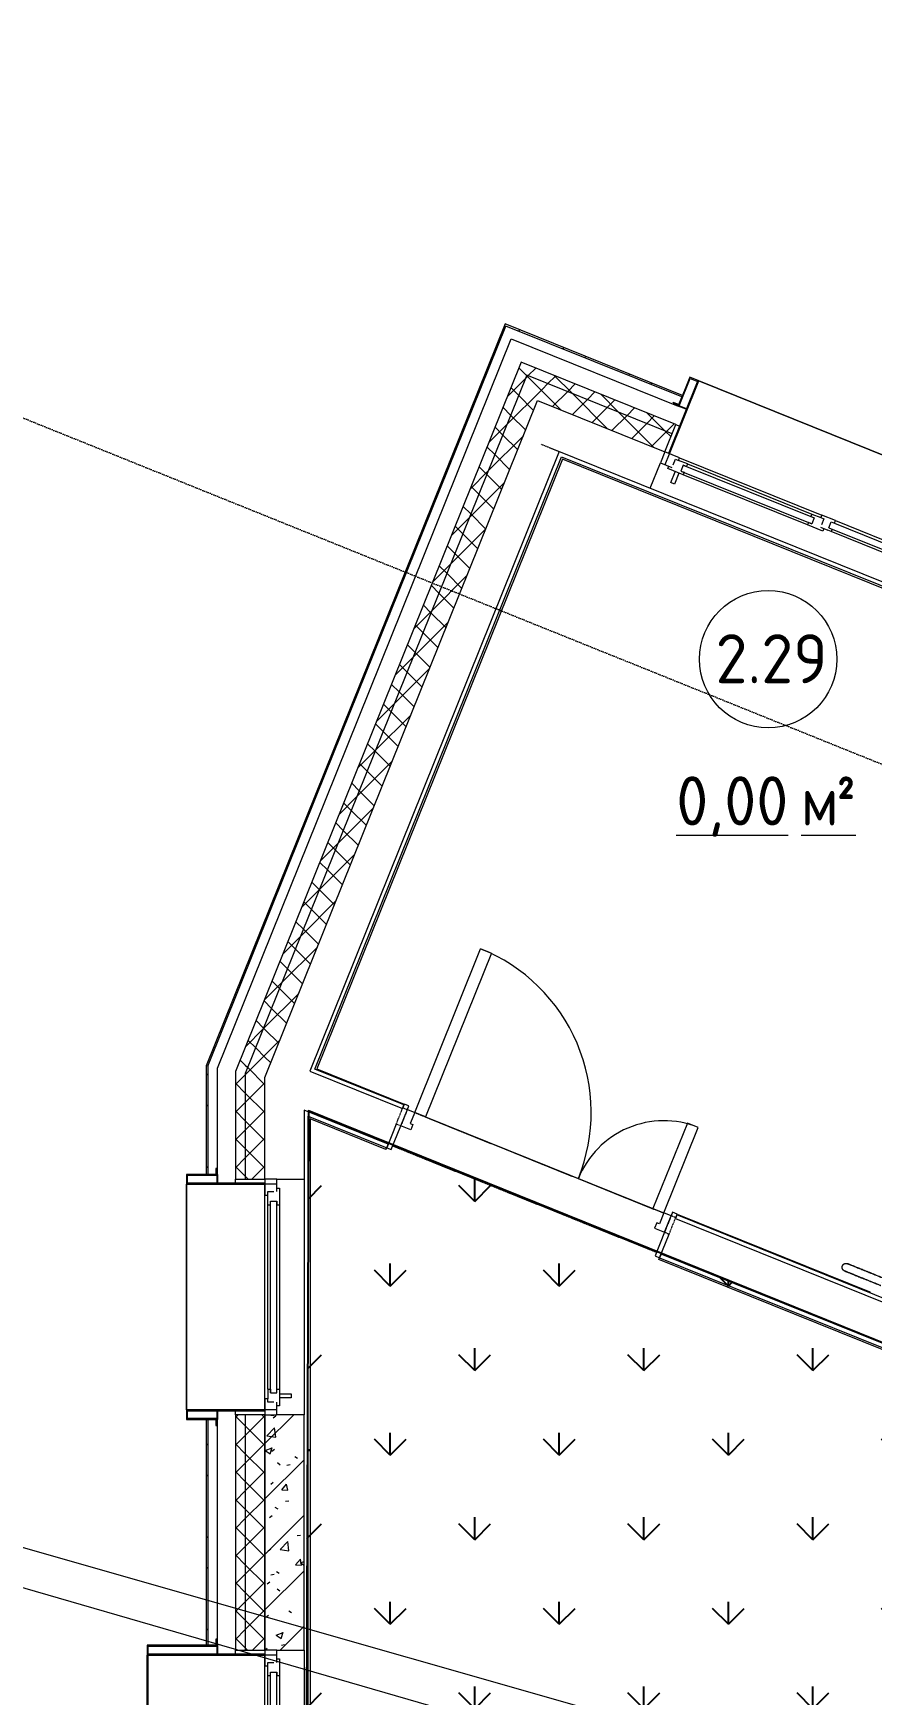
# Model space of a CAD drawing. Header units: millimetres. Extents: x -584918 to 2941280, y 3000189 to 4229862.
# Drawn here: x -471038 to -466762, y 3873832 to 3882301 of the extents above; entities that cross this region are included whole.
import ezdxf

# ---------------------------------------------------------------- set-up
doc = ezdxf.new("R2010")
doc.units = ezdxf.units.MM
for name, pattern in [('ASVP_Линия разреза', [20, 0, -10, 0, -10]), ('ASVP_Невидимые', [5, 3, -2]), ('ASVP_Штриховая_ш3 п1_5', [4.5, 3, -1.5])]:
    doc.linetypes.add(name, pattern=pattern)
for name, color, linetype, lineweight in [('_ Окна', 7, 'Continuous', 0), ('Двери', 7, 'Continuous', 0), ('Лестницы', 7, 'Continuous', 0), ('Линии разделители', 7, 'ASVP_Штриховая_ш3 п1_5', 0), ('Марки помещений', 7, 'Continuous', 0), ('Обобщенные модели', 7, 'Continuous', 0), ('Ограждение', 7, 'Continuous', 0), ('Окна', 7, 'Continuous', 0), ('Перекрытие', 7, 'Continuous', 0), ('Разрезы', 7, 'Continuous', 0), ('Стены внутренние', 7, 'Continuous', 0), ('Стены наружные', 7, 'Continuous', 0), ('Стены несущие', 7, 'Continuous', 0), ('Стены отделка', 7, 'Continuous', 0), ('Стены перегородки', 7, 'Continuous', 0), ('Стены штриховка', 7, 'Continuous', 0), ('экспертиза ДУ', 1, 'Continuous', 0), ('экспертиза условные обозначения', 1, 'Continuous', 0)]:
    doc.layers.add(name, color=color, linetype=linetype, lineweight=lineweight)
doc.styles.add('GOST Common_2', font='', dxfattribs={"height": 500})
doc.styles.add('GOST Common_3', font='', dxfattribs={"width": 0.9, "height": 500})
doc.styles.get('GOST Common_2').set_extended_font_data('GOST Common')
doc.styles.get('GOST Common_3').set_extended_font_data('GOST Common')
pattern_1 = [(45, (-445536.98, 3844560.27), (-235.7317, 235.7317), []), (45, (-445379.83, 3844560.27), (-235.7317, 235.7317), [])]
pattern_2 = [(45, (-445536.98, 3844560.27), (-70.71068, 70.71068), []), (135, (-445536.98, 3844560.27), (-70.71068, -70.71068), [])]

# ---------------------------------------------------------------- blocks, each defined once
blk = doc.blocks.new('ASVP_ДверьПротивопожарнаяСтальная_2 полотна - EI30 1370х2000h_полотна_ О Пр _1250 в свету_-7408122-АР Этаж 02')
at = {"layer": 'Двери', "lineweight": 18}
for p, q in [((-685, 1000), (-625, 1000)), ((-685, 100), (-685, 1000)), ((-625, 1000), (-625, 100)), ((685, 570), (625, 570)), ((625, 570), (625, 100)), ((685, 100), (685, 570)), ((-725, 100), (-685, 100)), ((-725, 10), (-725, 100)), ((-625, 100), (-685, 100)), ((-685, 100), (-685, 40)), ((625, 100), (685, 100)), ((725, 100), (685, 100)), ((685, 100), (685, 40)), ((725, 10), (725, 100)), ((-670, 10), (-725, 10)), ((-685, 40), (-670, 40)), ((-670, 40), (-670, 10)), ((685, 40), (670, 40)), ((670, 40), (670, 10)), ((670, 10), (725, 10))]:
    blk.add_line(p, q, dxfattribs=at)
at = {"layer": 'Двери', "linetype": 'ASVP_Невидимые', "lineweight": 18}
for p, q in [((-750, 100), (-725, 100)), ((-750, 10), (-750, 100)), ((-725, 100), (-725, 10)), ((750, 100), (725, 100)), ((725, 100), (725, 10)), ((750, 10), (750, 100)), ((-725, 10), (-750, 10)), ((725, 10), (750, 10))]:
    blk.add_line(p, q, dxfattribs=at)
at = {"layer": 'Двери'}
for centre, radius, start, end in [((-685, 100), 900, 360, 90), ((685, 100), 470, 90, 180)]:
    blk.add_arc(centre, radius, start, end, dxfattribs=at)
blk = doc.blocks.new('ASVP_ОТКОС_Оштукатуривание дверного откоса - Оштукатуривание дверного откоса-5741163-АР Этаж 02')
at = {"layer": 'Обобщенные модели'}
for p, q in [((-750, 130), (-750, 0)), ((-725, 0), (-725, 130)), ((725, 130), (725, 0)), ((750, 0), (750, 130)), ((-750, 0), (-725, 0)), ((725, 0), (750, 0))]:
    blk.add_line(p, q, dxfattribs=at)
blk = doc.blocks.new('ASVP_ОТКОС_Оштукатуривание дверного откоса - Оштукатуривание дверного откоса-5741164-АР Этаж 02')
at = {"layer": 'Обобщенные модели'}
for p, q in [((-750, 20), (-750, 0)), ((-725, 0), (-725, 20)), ((725, 20), (725, 0)), ((725, 0), (750, 0)), ((750, 0), (750, 20)), ((-750, 0), (-725, 0))]:
    blk.add_line(p, q, dxfattribs=at)
blk = doc.blocks.new('Тип перил - Дуга D40_расстояние между поручнями 400-V29-АР Этаж 02')
at = {"layer": 'Ограждение'}
for p, q in [((0, 0), (0, 2.3)), ((0, -2.3), (0, 0))]:
    blk.add_line(p, q, dxfattribs=at)
at = {"layer": 'Ограждение', "flags": 128}
for points in [[(0, 20), (8, 20), (16, 20), (23.9, 20), (31.9, 20), (39.7, 20), (47.5, 20), (55.3, 20), (62.9, 20), (70.5, 20), (77.9, 20), (85.2, 20), (92.4, 20), (99.4, 20), (106.2, 20), (112.9, 20), (119.4, 20), (125.8, 20), (131.9, 20), (137.8, 20), (143.5, 20), (148.9, 20), (154.1, 20), (159.1, 20), (163.8, 20), (168.3, 20), (172.5, 20), (176.4, 20), (180, 20), (183.4, 20), (186.4, 20), (189.2, 20), (191.6, 20), (193.7, 20), (195.6, 20), (197.1, 20), (198.3, 20), (199.2, 20), (199.7, 20), (200, 20), (200, 20)], [(200, 20), (199.8, 20), (199.4, 20), (198.6, 20), (197.4, 20), (196, 20), (194.3, 20), (192.2, 20), (189.8, 20), (187.2, 20), (184.2, 20), (181, 20), (177.4, 20), (173.6, 20), (169.5, 20), (165.1, 20), (160.4, 20), (155.5, 20), (150.4, 20), (145, 20), (139.3, 20), (133.5, 20), (127.4, 20), (121.2, 20), (114.7, 20), (108.1, 20), (101.2, 20), (94.3, 20), (87.1, 20), (79.9, 20), (72.5, 20), (65, 20), (57.3, 20), (49.6, 20), (41.8, 20), (34, 20), (26.1, 20), (18.1, 20), (10.2, 20), (2.2, 20), (0, 20)], [(200, 20), (200.8, 20), (201.6, 19.9), (202.4, 19.9), (203.2, 19.7), (204, 19.6), (204.8, 19.4), (205.5, 19.2), (206.3, 19), (207, 18.7), (207.8, 18.4), (208.5, 18.1), (209.2, 17.7), (209.9, 17.4), (210.6, 16.9), (211.3, 16.5), (211.9, 16), (212.6, 15.6), (213.2, 15), (213.8, 14.5), (214.3, 13.9), (214.9, 13.3), (215.4, 12.7), (215.9, 12.1), (216.4, 11.5), (216.8, 10.8), (217.2, 10.1), (217.6, 9.4), (218, 8.7), (218.3, 8), (218.6, 7.2), (218.9, 6.5), (219.2, 5.7), (219.4, 5), (219.6, 4.2), (219.7, 3.4), (219.8, 2.6), (219.9, 1.8), (220, 1), (220, 0.2), (220, 0)], [(0, -20), (8, -20), (16, -20), (23.9, -20), (31.9, -20), (39.7, -20), (47.5, -20), (55.3, -20), (62.9, -20), (70.5, -20), (77.9, -20), (85.2, -20), (92.4, -20), (99.4, -20), (106.2, -20), (112.9, -20), (119.4, -20), (125.8, -20), (131.9, -20), (137.8, -20), (143.5, -20), (148.9, -20), (154.1, -20), (159.1, -20), (163.8, -20), (168.3, -20), (172.5, -20), (176.4, -20), (180, -20), (183.4, -20), (186.4, -20), (189.2, -20), (191.6, -20), (193.7, -20), (195.6, -20), (197.1, -20), (198.3, -20), (199.2, -20), (199.7, -20), (200, -20), (200, -20)], [(200, -20), (199.8, -20), (199.4, -20), (198.6, -20), (197.4, -20), (196, -20), (194.3, -20), (192.2, -20), (189.8, -20), (187.2, -20), (184.2, -20), (181, -20), (177.4, -20), (173.6, -20), (169.5, -20), (165.1, -20), (160.4, -20), (155.5, -20), (150.4, -20), (145, -20), (139.3, -20), (133.5, -20), (127.4, -20), (121.2, -20), (114.7, -20), (108.1, -20), (101.2, -20), (94.3, -20), (87.1, -20), (79.9, -20), (72.5, -20), (65, -20), (57.3, -20), (49.6, -20), (41.8, -20), (34, -20), (26.1, -20), (18.1, -20), (10.2, -20), (2.2, -20), (0, -20)], [(220, 0), (220, -0.8), (219.9, -1.6), (219.9, -2.4), (219.7, -3.2), (219.6, -4), (219.4, -4.8), (219.2, -5.5), (219, -6.3), (218.7, -7), (218.4, -7.8), (218.1, -8.5), (217.7, -9.2), (217.4, -9.9), (216.9, -10.6), (216.5, -11.3), (216, -11.9), (215.6, -12.6), (215, -13.2), (214.5, -13.8), (213.9, -14.3), (213.3, -14.9), (212.7, -15.4), (212.1, -15.9), (211.5, -16.4), (210.8, -16.8), (210.1, -17.2), (209.4, -17.6), (208.7, -18), (208, -18.3), (207.2, -18.6), (206.5, -18.9), (205.7, -19.2), (205, -19.4), (204.2, -19.6), (203.4, -19.7), (202.6, -19.8), (201.8, -19.9), (201, -20), (200.2, -20), (200, -20)]]:
    blk.add_lwpolyline(points, dxfattribs=at)
blk = doc.blocks.new('Окно_ПВХ_2Створки_1Фрамуга-верх - ОП_2100_h_х1750_2ст1фр-7979835-АР Этаж 02')
at = {"layer": '_ Окна'}
for p, q in [((-819, 100), (-900, 100)), ((-900, 100), (-900, 40)), ((-875, 40), (-875, 100)), ((-837, 54), (-837, 86)), ((-837, 86), (-819, 86)), ((-819, 86), (-819, 100)), ((-770, 86), (-819, 86)), ((-770, 86), (-770, 72)), ((-87, 86), (-87, 72)), ((-87, 86), (-38, 86)), ((38, 100), (-38, 100)), ((-38, 100), (-38, 86)), ((-38, 86), (-20, 86)), ((-20, 86), (-20, 54)), ((20, 54), (20, 86)), ((20, 86), (38, 86)), ((38, 86), (38, 100)), ((38, 86), (819, 86)), ((819, 100), (819, 86)), ((900, 100), (819, 100)), ((819, 86), (837, 86)), ((837, 86), (837, 54)), ((875, 40), (875, 100)), ((900, 40), (900, 100)), ((-900, 40), (-837, 40)), ((-855, 26), (-855, 40)), ((-770, 26), (-855, 26)), ((-788, 72), (-788, 40)), ((-770, 72), (-788, 72)), ((-788, 72), (-69, 72)), ((-788, 40), (-770, 40)), ((-788, 40), (-69, 40)), ((-770, 40), (-770, 26)), ((-87, 72), (-69, 72)), ((-87, 40), (-87, 26)), ((-69, 40), (-87, 40)), ((-2, 26), (-87, 26)), ((-69, 72), (-69, 40)), ((-20, 40), (20, 40)), ((-2, 40), (-2, 26)), ((20, 54), (837, 54)), ((20, 54), (38, 54)), ((38, 40), (20, 40)), ((38, 54), (38, 40)), ((819, 54), (819, 40)), ((837, 54), (819, 54)), ((837, 40), (819, 40)), ((837, 40), (900, 40))]:
    blk.add_line(p, q, dxfattribs=at)
at = {"layer": 'Окна'}
for p, q in [((-819, 100), (-38, 100)), ((-770, 86), (-87, 86)), ((38, 100), (819, 100)), ((-813.5, -34), (-813.5, 26)), ((-793.5, 26), (-793.5, -34)), ((-87, 26), (-770, 26)), ((819, 40), (38, 40)), ((-793.5, -34), (-813.5, -34))]:
    blk.add_line(p, q, dxfattribs=at)
blk = doc.blocks.new('Окно_ПВХ_1Створка_1Фрамуга-верх - ОП_2100_h_х1150_1ст1фр-7889825-АР Этаж 02')
at = {"layer": '_ Окна'}
for p, q in [((-519, 100), (-600, 100)), ((-600, 100), (-600, 40)), ((-575, 40), (-575, 100)), ((-537, 54), (-537, 86)), ((-537, 86), (-519, 86)), ((-519, 86), (-519, 100)), ((-470, 86), (-519, 86)), ((-470, 86), (-470, 72)), ((470, 86), (470, 72)), ((470, 86), (519, 86)), ((519, 100), (519, 86)), ((600, 100), (519, 100)), ((519, 86), (537, 86)), ((537, 86), (537, 54)), ((575, 40), (575, 100)), ((600, 40), (600, 100)), ((-600, 40), (-537, 40)), ((-555, 26), (-555, 40)), ((-470, 26), (-555, 26)), ((-488, 72), (-488, 40)), ((-470, 72), (-488, 72)), ((-488, 72), (488, 72)), ((-488, 40), (-470, 40)), ((-488, 40), (488, 40)), ((-470, 40), (-470, 26)), ((470, 72), (488, 72)), ((470, 40), (470, 26)), ((488, 40), (470, 40)), ((555, 26), (470, 26)), ((488, 72), (488, 40)), ((537, 40), (600, 40)), ((555, 40), (555, 26))]:
    blk.add_line(p, q, dxfattribs=at)
at = {"layer": 'Окна'}
for p, q in [((-519, 100), (519, 100)), ((-470, 86), (470, 86)), ((-513.5, -34), (-513.5, 26)), ((-493.5, 26), (-493.5, -34)), ((470, 26), (-470, 26)), ((-493.5, -34), (-513.5, -34))]:
    blk.add_line(p, q, dxfattribs=at)
blk = doc.blocks.new('Откос с зашивкой _верх_низ_ - Откос-V89-АР Этаж 02')
at = {"layer": 'Обобщенные модели'}
for p, q in [((-880, 300), (-880, -100)), ((-875, -100), (-875, 300)), ((875, 300), (875, -100)), ((880, -100), (880, 300)), ((-920, 55), (-955, 55)), ((-955, 55), (-955, 50)), ((-955, 50), (-925, 50)), ((-925, 50), (-925, -100)), ((-920, -95), (-920, 55)), ((-920, 55), (-880, 55)), ((880, 55), (920, 55)), ((955, 55), (920, 55)), ((920, 55), (920, -95)), ((925, -100), (925, 50)), ((925, 50), (955, 50)), ((955, 50), (955, 55)), ((-925, -100), (-875, -100)), ((-875, -95), (-920, -95)), ((-880, -100), (-875, -100)), ((-875, -100), (-875, -95)), ((-875, -100), (875, -100)), ((875, -100), (-875, -100)), ((920, -95), (875, -95)), ((875, -95), (875, -100)), ((875, -100), (880, -100)), ((875, -100), (925, -100))]:
    blk.add_line(p, q, dxfattribs=at)
blk = doc.blocks.new('Откос с зашивкой _верх_низ_ - Откос-7924463-АР Этаж 02')
at = {"layer": 'Обобщенные модели'}
for p, q in [((-580, 300), (-580, -300)), ((-575, 300), (-580, 300)), ((575, 300), (-575, 300)), ((-575, -300), (-575, 300)), ((580, 300), (575, 300)), ((575, 300), (575, -300)), ((580, -300), (580, 300)), ((-620, 55), (-655, 55)), ((-655, 55), (-655, 50)), ((-655, 50), (-625, 50)), ((-625, 50), (-625, -300)), ((-620, -295), (-620, 55)), ((-620, 55), (-580, 55)), ((580, 55), (620, 55)), ((655, 55), (620, 55)), ((620, 55), (620, -295)), ((625, -300), (625, 50)), ((625, 50), (655, 50)), ((655, 50), (655, 55)), ((-625, -300), (-575, -300)), ((-575, -295), (-620, -295)), ((-580, -300), (-575, -300)), ((-575, -300), (-575, -295)), ((575, -295), (-575, -295)), ((-575, -300), (575, -300)), ((575, -300), (-575, -300)), ((620, -295), (575, -295)), ((575, -295), (575, -300)), ((575, -300), (580, -300)), ((575, -300), (625, -300))]:
    blk.add_line(p, q, dxfattribs=at)
blk = doc.blocks.new('Откос с зашивкой _верх_низ_ - Откос-7926395-АР Этаж 02')
at = {"layer": 'Обобщенные модели'}
for p, q in [((-580, 300), (-580, -100)), ((-575, 300), (-580, 300)), ((575, 300), (-575, 300)), ((-575, -100), (-575, 300)), ((580, 300), (575, 300)), ((575, 300), (575, -100)), ((580, -100), (580, 300)), ((-620, 55), (-655, 55)), ((-655, 55), (-655, 50)), ((-655, 50), (-625, 50)), ((-625, 50), (-625, -100)), ((-620, -95), (-620, 55)), ((-620, 55), (-580, 55)), ((580, 55), (620, 55)), ((655, 55), (620, 55)), ((620, 55), (620, -95)), ((625, -100), (625, 50)), ((625, 50), (655, 50)), ((655, 50), (655, 55)), ((-625, -100), (-575, -100)), ((-575, -95), (-620, -95)), ((-580, -100), (-575, -100)), ((-575, -100), (-575, -95)), ((-575, -100), (575, -100)), ((575, -100), (-575, -100)), ((620, -95), (575, -95)), ((575, -95), (575, -100)), ((575, -100), (580, -100)), ((575, -100), (625, -100))]:
    blk.add_line(p, q, dxfattribs=at)
blk = doc.blocks.new('ASVP_Марка_Помещение_ДваЗначения - Номер Площадь-685795-АР Этаж 02')
at = {"layer": 'Марки помещений'}
blk.add_circle((0, 0), 3.5, dxfattribs=at)

msp = doc.modelspace()

# ---------------------------------------------------------------- hatches: boundary and pattern name
at = {"layer": 'Стены наружные'}
h = msp.add_hatch(dxfattribs=at)
h.set_pattern_fill('FP_17', color=256, style=0, pattern_type=2)
h.set_pattern_definition(pattern_1)
h.paths.add_polyline_path([(-469590.776, 3878418.558), (-468627.555, 3880808.774), (-468634.975, 3880811.764), (-469598.196, 3878421.548)])
h = msp.add_hatch(dxfattribs=at)
h.set_pattern_fill('FP_17', color=256, style=0, pattern_type=2)
h.set_pattern_definition(pattern_1)
h.paths.add_polyline_path([(-467730.655, 3880447.337), (-467727.665, 3880454.757), (-468631.985, 3880819.184), (-468634.975, 3880811.764), (-467743.585, 3880452.547)])
h = msp.add_hatch(dxfattribs=at)
h.set_pattern_fill('FP_36', color=256, style=0, pattern_type=2)
h.set_pattern_definition(pattern_2)
h.paths.add_polyline_path([(-469956.082, 3876998.381), (-468502.547, 3880605.301), (-468548.923, 3880623.99), (-469956.082, 3877132.151), (-469956.082, 3877008.077)])
h = msp.add_hatch(dxfattribs=at)
h.set_pattern_fill('FP_36', color=256, style=0, pattern_type=2)
h.set_pattern_definition(pattern_2)
h.paths.add_polyline_path([(-469856.082, 3876978.99), (-468428.484, 3880521.548), (-468521.236, 3880558.925), (-469856.082, 3877246.53), (-469856.082, 3877011.214)])
h = msp.add_hatch(dxfattribs=at)
h.set_pattern_fill('FP_36', color=256, style=0, pattern_type=2)
h.set_pattern_definition(pattern_2)
h.paths.add_polyline_path([(-457947.521, 3876297.876), (-457928.832, 3876344.252), (-458670.847, 3876643.273), (-458689.536, 3876596.897), (-457961.71, 3876303.594)])
h.paths.add_polyline_path([(-459802.559, 3877045.428), (-459783.87, 3877091.804), (-461778.035, 3877895.423), (-461796.724, 3877849.047), (-459839.936, 3877060.491)])
h.paths.add_polyline_path([(-464069.146, 3878764.799), (-464050.457, 3878811.175), (-466090.998, 3879633.483), (-466109.687, 3879587.107), (-464070.783, 3878765.459)])
h.paths.add_polyline_path([(-467779.221, 3880259.904), (-467760.532, 3880306.28), (-468502.547, 3880605.301), (-468521.236, 3880558.925), (-467793.422, 3880265.627)])
h = msp.add_hatch(dxfattribs=at)
h.set_pattern_fill('FP_36', color=256, style=0, pattern_type=2)
h.set_pattern_definition(pattern_2)
h.paths.add_polyline_path([(-457984.898, 3876205.124), (-457947.521, 3876297.876), (-458689.536, 3876596.897), (-458726.914, 3876504.145), (-458007.325, 3876214.162)])
h.paths.add_polyline_path([(-459839.936, 3876952.677), (-459802.559, 3877045.428), (-461796.724, 3877849.047), (-461834.102, 3877756.296), (-459862.363, 3876961.714)])
h.paths.add_polyline_path([(-464106.523, 3878672.047), (-464069.146, 3878764.799), (-466109.687, 3879587.107), (-466147.065, 3879494.355), (-464336.685, 3878764.799)])
h.paths.add_polyline_path([(-467816.599, 3880167.152), (-467779.221, 3880259.904), (-468428.484, 3880521.548), (-468465.862, 3880428.796), (-467820.034, 3880168.537)])
h = msp.add_hatch(dxfattribs=at)
h.set_pattern_fill('FP_17', color=256, style=0, pattern_type=2)
h.set_pattern_definition(pattern_1)
h.paths.add_polyline_path([(-470156.082, 3877015.761), (-469590.776, 3878418.558), (-469598.196, 3878421.548), (-470156.082, 3877035.613), (-470156.082, 3877025.918)])
h = msp.add_hatch(dxfattribs=at)
h.set_pattern_fill('FP_36', color=256, style=0, pattern_type=2)
h.set_pattern_definition(pattern_2)
h.paths.add_polyline_path([(-469856.082, 3857209.598), (-469856.082, 3870459.598), (-469956.082, 3870459.598), (-469956.082, 3857209.598), (-469866.034, 3857209.598)])
h.paths.add_polyline_path([(-469956.082, 3871659.598), (-469856.082, 3871659.598), (-469856.145, 3872859.598), (-469956.082, 3872859.598), (-469956.082, 3872686.993)])
h.paths.add_polyline_path([(-469856.145, 3874059.598), (-469856.082, 3874059.598), (-469856.145, 3875259.598), (-469956.082, 3875259.598), (-469956.082, 3874059.598), (-469866.034, 3874059.598)])
h.paths.add_polyline_path([(-469866.034, 3876459.598), (-469856.082, 3876459.598), (-469856.082, 3877246.53), (-469956.082, 3876998.381), (-469956.082, 3876459.598)])
h = msp.add_hatch(dxfattribs=at)
h.set_pattern_fill('FP_36', color=256, style=0, pattern_type=2)
h.set_pattern_definition(pattern_2)
h.paths.add_polyline_path([(-470006.082, 3857159.598), (-469956.082, 3857159.598), (-469956.082, 3870459.598), (-470006.082, 3870459.598), (-470006.082, 3858231.063)])
h.paths.add_polyline_path([(-469956.082, 3871659.598), (-469956.082, 3872859.598), (-470006.082, 3872859.598), (-470006.082, 3871659.598)])
h.paths.add_polyline_path([(-470006.082, 3874059.598), (-469956.082, 3874059.598), (-469956.082, 3875259.598), (-470006.082, 3875259.598)])
h.paths.add_polyline_path([(-470006.082, 3876459.598), (-469956.082, 3876459.598), (-469956.082, 3877132.151), (-470006.082, 3877008.077), (-470006.082, 3876484.598)])
h = msp.add_hatch(dxfattribs=at)
h.set_pattern_fill('FP_17', color=256, style=0, pattern_type=2)
h.set_pattern_definition(pattern_1)
h.paths.add_polyline_path([(-470156.082, 3876484.598), (-470148.082, 3876484.598), (-470148.082, 3877035.613), (-470156.082, 3877015.761), (-470156.082, 3876881.992)])
h = msp.add_hatch(dxfattribs=at)
h.set_pattern_fill('FP_17', color=256, style=0, pattern_type=2)
h.set_pattern_definition(pattern_1)
h.paths.add_polyline_path([(-470148.082, 3874084.598), (-470148.082, 3875234.598), (-470156.082, 3875234.598), (-470156.082, 3874084.598)])
h = msp.add_hatch(dxfattribs=at)
h.set_pattern_fill('FP_1', color=256, style=0, pattern_type=2)
h.set_pattern_definition([(45, (-445536.98, 3844560.27), (-141.4214, 141.4214), [])])
h.paths.add_polyline_path([(-469656.082, 3871659.598), (-469656.082, 3872859.598), (-469856.082, 3872859.598), (-469856.082, 3871659.598), (-469796.082, 3871659.598)])
h.paths.add_polyline_path([(-469842.082, 3874059.598), (-469656.082, 3874059.598), (-469656.082, 3875259.598), (-469856.082, 3875259.598), (-469856.082, 3874059.598)])
h = msp.add_hatch(dxfattribs=at)
h.set_pattern_fill('FP_2', color=256, style=0, pattern_type=2)
h.set_pattern_definition([(50, (-445536.98, 3844560.27), (364.368, -31.8783), [38.1, -419.1]), (355, (-445536.98, 3844560.27), (-70.486, 382.1133), [30.48, -335.28]), (100.451, (-445506.6, 3844557.6), (293.885, 350.2334), [32.38, -356.18]), (46.184, (-445537, 3844661.87), (542.1585, -84.086), [57.15, -628.65]), (96.636, (-445491.8, 3844654.86), (474.805, 494.8554), [48.57, -534.27]), (351.184, (-445537, 3844661.87), (474.81, 494.85), [45.72, -502.92]), (21, (-445486.18, 3844636.47), (303.2285, -204.5305), [38.1, -419.1]), (326, (-445486.18, 3844636.47), (123.604, 368.376), [30.48, -335.28]), (71.451, (-445460.9, 3844619.42), (426.834, 163.8427), [32.38, -356.18]), (37.5, (-445536.98, 3844560.27), (6.17665, 169.11015), [16.764, -314.452, 16.764, -323.596, -336.55]), (37.5, (-445536.98, 3844560.27), (6.17665, 169.11015), [-671.576, 16.764, -319.786]), (7.5, (-445536.98, 3844560.27), (133.6389, 200.3615), [16.764, -177.292, 16.764, -306.832, -128.27]), (7.5, (-445536.98, 3844560.27), (133.6389, 200.3615), [-517.652, 16.764, -111.506]), (327.5, (-445650.27, 3844560.27), (271.1818, -11.45836), [16.764, -110.236, 16.764, -379.476, -525.78]), (327.5, (-445650.27, 3844560.27), (271.1818, -11.45836), [-523.24, 16.764, -509.016]), (317.5, (-445701.07, 3844560.27), (296.2585, 50.8528), [16.764, -148.336, 16.764, -246.38, -373.38]), (317.5, (-445701.07, 3844560.27), (296.2585, 50.8528), [-428.244, 16.764, -356.616])])
h.paths.add_polyline_path([(-469656.082, 3871659.598), (-469656.082, 3872859.598), (-469856.082, 3872859.598), (-469856.082, 3871659.598), (-469796.082, 3871659.598)])
h.paths.add_polyline_path([(-469842.082, 3874059.598), (-469656.082, 3874059.598), (-469656.082, 3875259.598), (-469856.082, 3875259.598), (-469856.082, 3874059.598)])
at = {"layer": 'экспертиза условные обозначения', "lineweight": -3}
h = msp.add_hatch(dxfattribs=at)
h.set_pattern_fill('GRASS', color=3, scale=24)
h.set_pattern_definition([(90, (-445940.84, 3599179.46), (-431.0523, 431.0523), [114.3, -747.8046]), (45, (-445940.84, 3599179.46), (-431.0523, 431.0523), [114.3, -495.3]), (135, (-445940.84, 3599179.46), (-431.0523, -431.0523), [114.3, -495.3])])
edge = h.paths.add_edge_path()
edge.add_line((-466856.082, 3870109.598), (-466856.082, 3872005.408))
edge.add_arc((-465746.325, 3871990.957), 1109.851, 68.7973756, 179.2539253, ccw=False)
edge.add_line((-465344.928, 3873025.679), (-464228.969, 3872575.964))
edge.add_line((-464228.969, 3872575.964), (-463518.795, 3874338.25))
edge.add_line((-463518.795, 3874338.25), (-469634.777, 3876808.29))
edge.add_line((-469634.777, 3876808.29), (-469656.082, 3870109.598))
edge.add_line((-469656.082, 3870109.598), (-466856.082, 3870109.598))

# ---------------------------------------------------------------- linework, layer by layer
at = {"layer": 'Лестницы'}
msp.add_line((-469036.978, 3876777.625), (-467877.58, 3876310.404), dxfattribs=at)
at = {"layer": 'Линии разделители'}
for p, q in [((-468447.865, 3880205.914), (-468355.113, 3880168.537)), ((-469093.003, 3876799.124), (-467822.302, 3876287.05)), ((-469204.485, 3876629.499), (-467859.583, 3876087.523))]:
    msp.add_line(p, q, dxfattribs=at)
at = {"layer": 'Перекрытие'}
msp.add_line((-467859.583, 3876087.523), (-469204.485, 3876629.499), dxfattribs=at)
at = {"layer": 'Разрезы', "linetype": 'ASVP_Линия разреза'}
msp.add_line((-475587.767, 3882153.064), (-407776.35, 3854826.075), dxfattribs=at)
at = {"layer": 'Стены внутренние'}
for p, q in [((-468338.501, 3880129.498), (-469590.652, 3877022.31)), ((-465845.416, 3879124.822), (-468338.501, 3880129.498)), ((-467891.354, 3879981.649), (-467839.025, 3880111.501)), ((-469590.652, 3877022.31), (-469145.443, 3876842.897)), ((-469238.887, 3876611.017), (-469626.082, 3876767.051)), ((-469626.082, 3876767.051), (-469626.082, 3870584.598)), ((-469238.887, 3876611.017), (-469235.149, 3876620.293)), ((-467754.164, 3876282.233), (-466770.994, 3875886.03)), ((-467847.608, 3876050.353), (-467843.871, 3876059.628)), ((-463530.008, 3874310.424), (-467847.608, 3876050.353)), ((-466770.994, 3875886.03), (-466772.863, 3875881.392)), ((-469626.082, 3875079.598), (-469636.082, 3875079.598)), ((-469626.082, 3875075.598), (-469636.082, 3875075.598))]:
    msp.add_line(p, q, dxfattribs=at)
at = {"layer": 'Стены наружные'}
for p, q in [((-467707.605, 3880384.141), (-467749.344, 3880400.961)), ((-467760.532, 3880306.28), (-467741.993, 3880298.809)), ((-470098.082, 3876484.598), (-470098.082, 3876439.598)), ((-470006.082, 3876439.598), (-470006.082, 3876459.598)), ((-469796.082, 3876459.598), (-469656.082, 3876459.598)), ((-470098.082, 3875279.598), (-470098.082, 3875234.598)), ((-470006.082, 3875259.598), (-470006.082, 3875279.598)), ((-470098.082, 3874084.598), (-470098.082, 3874039.598)), ((-470006.082, 3874039.598), (-470006.082, 3874059.598))]:
    msp.add_line(p, q, dxfattribs=at)
at = {"layer": 'Стены несущие'}
for p, q in [((-469856.082, 3875259.598), (-469856.082, 3874059.598)), ((-469856.082, 3874059.598), (-469856.082, 3875259.598)), ((-469656.082, 3875259.598), (-469796.082, 3875259.598)), ((-469656.082, 3874059.598), (-469656.082, 3875259.598)), ((-469796.082, 3874059.598), (-469656.082, 3874059.598))]:
    msp.add_line(p, q, dxfattribs=at)
at = {"layer": 'Стены отделка'}
for p, q in [((-468631.985, 3880819.184), (-469598.196, 3878421.548)), ((-467727.665, 3880454.757), (-468631.985, 3880819.184)), ((-469544.4, 3878399.869), (-468599.868, 3880743.709)), ((-468599.868, 3880743.709), (-467749.344, 3880400.961)), ((-467749.344, 3880400.961), (-467727.665, 3880454.757)), ((-468355.113, 3880168.537), (-469627.822, 3877010.335)), ((-469601.796, 3877021.41), (-468344.039, 3880142.511)), ((-463040.43, 3878026.799), (-468392.214, 3880183.488)), ((-468344.039, 3880142.511), (-465421.789, 3878964.888)), ((-469598.196, 3878421.548), (-470156.082, 3877037.165)), ((-470098.082, 3877025.918), (-469544.4, 3878399.869)), ((-470156.082, 3877037.165), (-470156.082, 3876484.598)), ((-470098.082, 3876484.598), (-470098.082, 3877025.918)), ((-469627.822, 3877010.335), (-469154.787, 3876819.709)), ((-469147.311, 3876838.259), (-469601.796, 3877021.41)), ((-469152.918, 3876824.347), (-469147.311, 3876838.259)), ((-469227.673, 3876638.843), (-469656.082, 3876811.485)), ((-469656.082, 3876811.485), (-469656.082, 3875259.598)), ((-469636.082, 3876781.863), (-469235.149, 3876620.293)), ((-469636.082, 3870129.598), (-469636.082, 3876781.863)), ((-469235.149, 3876620.293), (-469227.673, 3876638.843)), ((-470156.082, 3876484.598), (-470098.082, 3876484.598)), ((-467763.509, 3876259.045), (-461753.186, 3873836.974)), ((-467756.033, 3876277.595), (-467761.64, 3876263.682)), ((-461754.986, 3873859.263), (-467756.033, 3876277.595)), ((-467836.395, 3876078.179), (-467843.871, 3876059.628)), ((-463518.795, 3874338.25), (-467836.395, 3876078.179)), ((-467843.871, 3876059.628), (-463526.27, 3874319.7)), ((-470098.082, 3875234.598), (-470156.082, 3875234.598)), ((-470156.082, 3875234.598), (-470156.082, 3874084.598)), ((-470098.082, 3874084.598), (-470098.082, 3875234.598)), ((-470156.082, 3874084.598), (-470098.082, 3874084.598)), ((-469656.082, 3874059.598), (-469656.082, 3872859.598))]:
    msp.add_line(p, q, dxfattribs=at)
at = {"layer": 'Стены перегородки'}
for p, q in [((-468548.923, 3880623.99), (-470006.082, 3877008.077)), ((-467760.532, 3880306.28), (-468548.923, 3880623.99)), ((-469856.082, 3876978.99), (-468465.862, 3880428.796)), ((-468465.862, 3880428.796), (-467816.599, 3880167.152)), ((-467816.599, 3880167.152), (-467760.532, 3880306.28)), ((-470006.082, 3877008.077), (-470006.082, 3876459.598)), ((-469856.082, 3876459.598), (-469856.082, 3876978.99)), ((-470006.082, 3876459.598), (-469856.082, 3876459.598)), ((-469856.082, 3875259.598), (-470006.082, 3875259.598)), ((-470006.082, 3875259.598), (-470006.082, 3874059.598)), ((-470006.082, 3874059.598), (-469856.082, 3874059.598))]:
    msp.add_line(p, q, dxfattribs=at)
at = {"layer": 'Стены штриховка'}
for p, q in [((-469590.776, 3878418.558), (-468627.555, 3880808.774)), ((-467730.655, 3880447.337), (-468627.555, 3880808.774)), ((-468521.236, 3880558.925), (-469956.082, 3876998.381)), ((-467779.221, 3880259.904), (-468521.236, 3880558.925)), ((-470148.082, 3877035.613), (-469590.776, 3878418.558)), ((-470148.082, 3877035.613), (-470148.082, 3876484.598)), ((-469956.082, 3876998.381), (-469956.082, 3876459.598)), ((-470148.082, 3875234.598), (-470148.082, 3874084.598)), ((-469956.082, 3875259.598), (-469956.082, 3874059.598))]:
    msp.add_line(p, q, dxfattribs=at)
at = {"layer": 'экспертиза ДУ'}
for points in [[(-455314.295, 3869806.869), (-520050.006, 3888562.029)], [(-520050.006, 3888562.029), (-454270.948, 3869780.291)]]:
    msp.add_lwpolyline(points, dxfattribs=at)
at = {"layer": 'экспертиза условные обозначения', "color": 3, "lineweight": -3}
msp.add_lwpolyline([(-466856.082, 3870109.598), (-466856.082, 3872005.408, -0.52310159), (-465344.928, 3873025.679), (-464228.969, 3872575.964), (-463518.795, 3874338.25), (-469634.777, 3876808.29), (-469656.082, 3870109.598), (-466856.082, 3870109.598)], format="xyb", dxfattribs=at)

# ---------------------------------------------------------------- block references
at = {"layer": 'Двери', "rotation": 338.0513009164578}
msp.add_blockref('ASVP_ДверьПротивопожарнаяСтальная_2 полотна - EI30 1370х2000h_полотна_ О Пр _1250 в свету_-7408122-АР Этаж 02', (-468494.657, 3876451.263), dxfattribs=at)
at = {"layer": 'Марки помещений', "xscale": 99.99999999999993, "yscale": 99.99999999999993, "zscale": 99.99999999999993}
msp.add_blockref('ASVP_Марка_Помещение_ДваЗначения - Номер Площадь-685795-АР Этаж 02', (-467290.066, 3879110.195), dxfattribs=at)
at = {"layer": 'Обобщенные модели'}
for name, p, rotation in [('Откос с зашивкой _верх_низ_ - Откос-V89-АР Этаж 02', (-466869.71, 3880109.014), 158.0513009164573), ('ASVP_ОТКОС_Оштукатуривание дверного откоса - Оштукатуривание дверного откоса-5741164-АР Этаж 02', (-468449.803, 3876562.565), 158.0513009164576), ('ASVP_ОТКОС_Оштукатуривание дверного откоса - Оштукатуривание дверного откоса-5741163-АР Этаж 02', (-468539.51, 3876339.96), 338.0513009164578), ('Откос с зашивкой _верх_низ_ - Откос-7926395-АР Этаж 02', (-470156.145, 3875859.598), 270.0000000000003), ('Откос с зашивкой _верх_низ_ - Откос-7924463-АР Этаж 02', (-470156.145, 3873459.598), 270.0000000000003)]:
    msp.add_blockref(name, p, dxfattribs=dict(at, rotation=rotation))
at = {"layer": 'Ограждение', "rotation": 158.0513009164546}
msp.add_blockref('Тип перил - Дуга D40_расстояние между поручнями 400-V29-АР Этаж 02', (-466707.729, 3875936.005), dxfattribs=at)
at = {"layer": 'Окна'}
for name, p, rotation in [('Окно_ПВХ_2Створки_1Фрамуга-верх - ОП_2100_h_х1750_2ст1фр-7979835-АР Этаж 02', (-467019.209, 3879738.002), 338.0513009164579), ('Окно_ПВХ_1Створка_1Фрамуга-верх - ОП_2100_h_х1150_1ст1фр-7889825-АР Этаж 02', (-469756.082, 3875859.598), 89.99999999999972), ('Окно_ПВХ_1Створка_1Фрамуга-верх - ОП_2100_h_х1150_1ст1фр-7889825-АР Этаж 02', (-469756.082, 3873459.598), 89.99999999999972)]:
    msp.add_blockref(name, p, dxfattribs=dict(at, rotation=rotation))

# ---------------------------------------------------------------- texts
at = {"layer": 'Марки помещений', "char_height": 250, "attachment_point": 1}
for s, insert, width, style in [('2.29', (-467558.723, 3879237.92), 663.79725, 'GOST Common_2'), ('\\L0,00 ', (-467758.96, 3878513.39), 772.02506, 'GOST Common_2'), ('\\L\\fGOST Common|b0|i0|c204|p34|;\\W.9;\\Lм', (-467121.975, 3878513.39), 216.45562, 'GOST Common_2'), ('\\L\\fGOST Common|b0|i0|c238|p34|;\\W.9;\\L²', (-466943.381, 3878513.39), 165.94931, 'GOST Common_3')]:
    msp.add_mtext(s, dxfattribs=dict(at, insert=insert, width=width, style=style))

doc.saveas('drawing.dxf')
